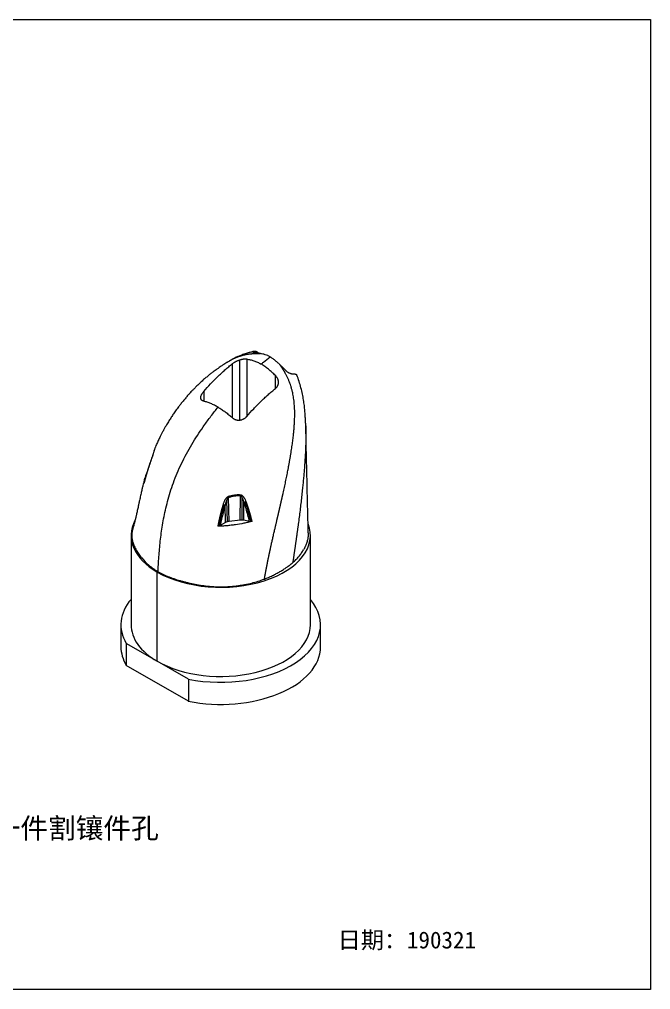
# Model space of a CAD drawing. Header units: millimetres. Extents: x 669 to 1893, y 531 to 818.
# Drawn here: x 1253.3 to 1439.8, y 531.2 to 818.1 of the extents above; entities that cross this region are included whole.
import ezdxf

# ---------------------------------------------------------------- set-up
doc = ezdxf.new("R2010")
doc.units = ezdxf.units.MM
doc.layers.add('core', color=7, linetype='Continuous', lineweight=20)

msp = doc.modelspace()

# ---------------------------------------------------------------- linework, layer by layer
at = {"lineweight": 18}
msp.add_lwpolyline([(1066.734, 818.095), (1439.813, 818.095), (1439.813, 531.247), (1066.734, 531.247)], close=True, dxfattribs=at)
at = {"layer": 'core', "color": 2, "lineweight": 13}
for p, q in [((1318.35, 717.417), (1318.35, 699.62)), ((1320.471, 717.69), (1320.471, 700.735)), ((1316.228, 700.309), (1316.228, 716.313)), ((1328.956, 708.964), (1328.956, 712.791)), ((1307.743, 708.084), (1307.743, 705.208))]:
    msp.add_line(p, q, dxfattribs=at)
at = {"layer": 'core', "lineweight": 13}
for p, q in [((1322.708, 719.951), (1322.723, 719.579)), ((1318.557, 670.038), (1318.596, 677.209)), ((1314.203, 669.339), (1314.109, 674.572)), ((1314.516, 675.952), (1314.631, 669.526)), ((1315.222, 669.652), (1315.095, 676.704)), ((1319.094, 670.058), (1319.13, 676.697)), ((1319.612, 669.997), (1319.641, 675.271)), ((1294.032, 628.32), (1294.032, 654.677))]:
    msp.add_line(p, q, dxfattribs=at)
at = {"layer": 'core', "lineweight": 18}
for p, q in [((1314.203, 669.339), (1312.612, 668.426)), ((1318.557, 670.038), (1315.222, 669.652)), ((1321.267, 669.666), (1319.612, 669.997)), ((1286.27, 665.495), (1286.27, 639.139)), ((1339.27, 639.139), (1339.27, 665.495)), ((1283.27, 639.139), (1283.27, 632.607)), ((1342.27, 632.607), (1342.27, 639.139)), ((1284.867, 633.612), (1284.867, 627.08)), ((1294.032, 628.32), (1284.867, 633.612)), ((1303.197, 623.029), (1294.032, 628.32)), ((1303.197, 616.497), (1284.867, 627.08)), ((1303.197, 623.029), (1303.197, 616.497))]:
    msp.add_line(p, q, dxfattribs=at)
for centre, major_axis, ratio, start_param, end_param in [((1293.781, 689.432), (0.971, -0.26), 0.620721, 2.9921044, 3.1418473), ((1292.885, 686.797), (0.947, -0.336), 0.2997133, 3.1223835, 3.282884), ((1314.894, 677.242), (-0.331, 0.949), 0.01515, 4.1042373, 4.4359053), ((1318.395, 677.747), (0.082, 1.002), 0.2835727, 4.1685666, 4.4556814), ((1313.399, 674.954), (-0.964, 0.286), 0.2630831, 1.7096407, 2.4742669), ((1312.77, 665.495), (-26.5, 0), 0.5773503, 5.9871884, 7.0685835), ((1312.77, 665.495), (-26.5, 0), 0.5773503, 0.7853982, 3.369309), ((1315.625, 668.518), (-2.01, 0.006), 0.5757434, 4.9159784, 5.499723), ((1318.958, 668.903), (-2.01, 0.005), 0.5759075, 4.3827674, 4.9149935), ((1312.77, 639.139), (29.5, 0), 0.5773503, 2.6866532, 3.4720911), ((1312.77, 639.139), (29.5, 0), 0.5773503, 4.3818906, 6.7381202), ((1312.77, 639.139), (-26.5, 0), 0.5773503, 0, 0.7853982), ((1312.77, 639.139), (-26.5, 0), 0.5773503, 0.7853982, 3.1415436), ((1312.77, 632.607), (29.5, 0), 0.5773503, 3.1415439, 3.4720911), ((1312.77, 632.607), (29.5, 0), 0.5773503, 4.3818906, 6.2832296)]:
    msp.add_ellipse(centre, major_axis=major_axis, ratio=ratio, start_param=start_param, end_param=end_param, dxfattribs=at)
for points, knots in [([(1315.446, 717.17), (1315.4, 717.142), (1315.247, 717.05), (1315.02, 716.912), (1314.758, 716.752), (1314.511, 716.599), (1314.141, 716.368), (1313.607, 716.029), (1312.948, 715.595), (1312.282, 715.143), (1311.681, 714.723), (1311.131, 714.325), (1310.535, 713.883), (1309.857, 713.365), (1309.041, 712.714), (1308.163, 711.981), (1307.263, 711.192), (1306.386, 710.384), (1305.568, 709.593), (1304.842, 708.86), (1304.248, 708.237), (1303.709, 707.655), (1303.116, 706.996), (1302.409, 706.181), (1301.662, 705.282), (1300.955, 704.395), (1300.209, 703.42), (1299.446, 702.378), (1298.68, 701.274), (1298.091, 700.382), (1297.639, 699.674), (1297.292, 699.116), (1296.946, 698.546), (1296.575, 697.916), (1296.164, 697.198), (1295.719, 696.39), (1295.286, 695.571), (1294.907, 694.823), (1294.5, 693.995), (1294.032, 692.993), (1293.657, 692.163), (1293.468, 691.704), (1293.455, 691.672)], [0, 0, 0, 0, 0.0046923, 0.0155208, 0.0241349, 0.0322263, 0.0416017, 0.0626135, 0.0877782, 0.1108463, 0.1342119, 0.1547008, 0.1719747, 0.1994459, 0.2298488, 0.2636272, 0.2995184, 0.3343509, 0.3679483, 0.3989912, 0.4246067, 0.4430778, 0.4682786, 0.5019406, 0.5372266, 0.5702081, 0.6008499, 0.6441862, 0.6827202, 0.7178815, 0.7373295, 0.7558822, 0.7750859, 0.7954662, 0.8195107, 0.8471984, 0.8758834, 0.9002186, 0.9203754, 0.9563868, 0.9969541, 1, 1, 1, 1]), ([(1322.544, 719.921), (1322.383, 719.886), (1322.078, 719.816), (1321.62, 719.702), (1321.129, 719.572), (1320.564, 719.409), (1319.931, 719.21), (1319.301, 718.993), (1318.718, 718.774), (1318.225, 718.574), (1317.784, 718.384), (1317.325, 718.175), (1316.757, 717.898), (1316.142, 717.574), (1315.72, 717.331), (1315.53, 717.218)], [0, 0, 0, 0, 0.0654194, 0.1239085, 0.1872811, 0.2662011, 0.3548001, 0.4488884, 0.529084, 0.5993123, 0.6579341, 0.7223451, 0.8063881, 0.9123482, 1, 1, 1, 1]), ([(1322.708, 719.951), (1322.635, 719.94), (1322.57, 719.928), (1322.487, 719.908), (1322.461, 719.901), (1322.425, 719.889), (1322.413, 719.885), (1322.392, 719.877), (1322.381, 719.873), (1322.332, 719.853), (1322.303, 719.836), (1322.272, 719.808), (1322.264, 719.799), (1322.255, 719.785), (1322.253, 719.78), (1322.25, 719.771), (1322.249, 719.766), (1322.246, 719.742), (1322.254, 719.723), (1322.28, 719.696), (1322.291, 719.687), (1322.311, 719.674), (1322.318, 719.669), (1322.334, 719.661), (1322.343, 719.657), (1322.387, 719.637), (1322.432, 719.623), (1322.512, 719.605), (1322.541, 719.6), (1322.603, 719.591), (1322.636, 719.587), (1322.671, 719.584)], [0, 0, 0, 0, 0.125, 0.125, 0.1875, 0.1875, 0.21875, 0.21875, 0.25, 0.25, 0.375, 0.375, 0.4375, 0.4375, 0.46875, 0.46875, 0.5, 0.5, 0.625, 0.625, 0.6875, 0.6875, 0.71875, 0.71875, 0.75, 0.75, 0.875, 0.875, 0.9375, 0.9375, 1, 1, 1, 1]), ([(1324.478, 719.312), (1324.402, 719.327), (1324.326, 719.341), (1324.174, 719.368), (1324.098, 719.382), (1323.87, 719.422), (1323.719, 719.447), (1323.417, 719.495), (1323.267, 719.516), (1322.968, 719.555), (1322.819, 719.571), (1322.671, 719.584)], [0, 0, 0, 0, 0.125, 0.125, 0.25, 0.25, 0.5, 0.5, 0.75, 0.75, 1, 1, 1, 1]), ([(1322.708, 719.951), (1322.772, 719.961), (1322.835, 719.967), (1322.96, 719.973), (1323.022, 719.973), (1323.097, 719.967), (1323.111, 719.966), (1323.141, 719.962), (1323.156, 719.96), (1323.2, 719.953), (1323.228, 719.947), (1323.312, 719.926), (1323.365, 719.906), (1323.44, 719.868), (1323.465, 719.853), (1323.5, 719.829), (1323.511, 719.82), (1323.534, 719.802), (1323.544, 719.792), (1323.597, 719.742), (1323.634, 719.695), (1323.672, 719.627), (1323.68, 719.613), (1323.694, 719.583), (1323.7, 719.568), (1323.718, 719.521), (1323.729, 719.489), (1323.738, 719.451), (1323.739, 719.448), (1323.74, 719.445)], [0, 0, 0, 0, 0.1418943, 0.1418943, 0.2837886, 0.2837886, 0.3192621, 0.3192621, 0.3547357, 0.3547357, 0.4256828, 0.4256828, 0.5675771, 0.5675771, 0.6385243, 0.6385243, 0.6739978, 0.6739978, 0.7094714, 0.7094714, 0.8513657, 0.8513657, 0.8868392, 0.8868392, 0.9223128, 0.9223128, 0.99326, 0.99326, 1, 1, 1, 1]), ([(1327.402, 718.315), (1327.274, 718.389), (1327.148, 718.457), (1326.896, 718.582), (1326.772, 718.64), (1326.4, 718.8), (1326.155, 718.89), (1325.67, 719.043), (1325.43, 719.106), (1324.952, 719.218), (1324.715, 719.267), (1324.478, 719.312)], [0, 0, 0, 0, 0.125, 0.125, 0.25, 0.25, 0.5, 0.5, 0.75, 0.75, 1, 1, 1, 1]), ([(1324.714, 716.18), (1324.957, 716.381), (1325.848, 717.108), (1326.747, 717.814), (1327.402, 718.315)], [0, 0, 0, 0, 0.2737752, 1, 1, 1, 1]), ([(1327.402, 718.315), (1327.53, 718.241), (1327.657, 718.163), (1327.909, 717.997), (1328.034, 717.911), (1328.409, 717.64), (1328.656, 717.446), (1329.146, 717.036), (1329.389, 716.821), (1329.873, 716.378), (1330.114, 716.15), (1330.354, 715.92)], [0, 0, 0, 0, 0.125, 0.125, 0.25, 0.25, 0.5, 0.5, 0.75, 0.75, 1, 1, 1, 1]), ([(1330.354, 715.92), (1330.432, 715.845), (1330.509, 715.771), (1330.664, 715.622), (1330.741, 715.547), (1330.972, 715.322), (1331.126, 715.171), (1331.433, 714.866), (1331.586, 714.713), (1331.891, 714.403), (1332.042, 714.246), (1332.193, 714.086)], [0, 0, 0, 0, 0.125, 0.125, 0.25, 0.25, 0.5, 0.5, 0.75, 0.75, 1, 1, 1, 1]), ([(1334.322, 713.246), (1334.25, 713.234), (1334.173, 713.229), (1334.05, 713.231), (1334.008, 713.234), (1333.943, 713.239), (1333.921, 713.241), (1333.877, 713.247), (1333.854, 713.25), (1333.74, 713.267), (1333.647, 713.286), (1333.504, 713.323), (1333.456, 713.337), (1333.383, 713.36), (1333.358, 713.369), (1333.309, 713.386), (1333.284, 713.394), (1333.162, 713.44), (1333.065, 713.481), (1332.921, 713.552), (1332.873, 713.577), (1332.802, 713.616), (1332.779, 713.63), (1332.732, 713.658), (1332.709, 713.672), (1332.595, 713.744), (1332.508, 713.805), (1332.384, 713.905), (1332.344, 713.94), (1332.266, 714.012), (1332.229, 714.048), (1332.193, 714.086)], [0, 0, 0, 0, 0.125, 0.125, 0.1875, 0.1875, 0.21875, 0.21875, 0.25, 0.25, 0.375, 0.375, 0.4375, 0.4375, 0.46875, 0.46875, 0.5, 0.5, 0.625, 0.625, 0.6875, 0.6875, 0.71875, 0.71875, 0.75, 0.75, 0.875, 0.875, 0.9375, 0.9375, 1, 1, 1, 1]), ([(1334.322, 713.246), (1334.385, 713.256), (1334.447, 713.263), (1334.569, 713.271), (1334.629, 713.271), (1334.702, 713.267), (1334.716, 713.266), (1334.745, 713.263), (1334.759, 713.261), (1334.801, 713.255), (1334.829, 713.249), (1334.91, 713.23), (1334.961, 713.212), (1335.032, 713.175), (1335.055, 713.161), (1335.088, 713.138), (1335.099, 713.13), (1335.12, 713.112), (1335.131, 713.103), (1335.18, 713.055), (1335.214, 713.01), (1335.248, 712.944), (1335.254, 712.93), (1335.262, 712.911), (1335.264, 712.907), (1335.266, 712.903)], [0, 0, 0, 0, 0.1580746, 0.1580746, 0.3161492, 0.3161492, 0.3556679, 0.3556679, 0.3951866, 0.3951866, 0.4742239, 0.4742239, 0.6322985, 0.6322985, 0.7113358, 0.7113358, 0.7508545, 0.7508545, 0.7903731, 0.7903731, 0.9484477, 0.9484477, 0.9879664, 0.9879664, 1, 1, 1, 1]), ([(1337.922, 697.237), (1337.914, 697.658), (1337.887, 698.523), (1337.812, 699.824), (1337.728, 701.099), (1337.633, 702.452), (1337.495, 703.934), (1337.261, 705.607), (1336.93, 707.363), (1336.493, 709.197), (1335.934, 711.047), (1335.527, 712.302), (1335.268, 712.895), (1335.266, 712.901)], [0, 0, 0, 0, 0.0820478, 0.1667488, 0.2455042, 0.3191793, 0.4172028, 0.5217669, 0.632895, 0.7505806, 0.8748368, 0.9986704, 1, 1, 1, 1]), ([(1294.258, 654.807), (1294.279, 655.304), (1294.371, 657.349), (1294.596, 660.909), (1295.083, 665.572), (1295.713, 669.605), (1296.408, 672.977), (1297.043, 675.584), (1297.818, 678.293), (1299.073, 682.024), (1301.083, 686.82), (1303.629, 691.52), (1305.848, 695.085), (1307.655, 697.765), (1309.604, 700.445), (1311.097, 702.349), (1311.899, 703.329), (1311.986, 703.435)], [0, 0, 0, 0, 0.0335719, 0.1386794, 0.2437869, 0.3488944, 0.4014482, 0.4540019, 0.5062719, 0.5585419, 0.6630819, 0.7676218, 0.8198918, 0.8721618, 0.9324202, 0.9926787, 1, 1, 1, 1]), ([(1293.457, 691.681), (1293.455, 691.676), (1293.411, 691.573), (1293.328, 691.361), (1293.214, 691.036), (1293.109, 690.707), (1293.012, 690.383), (1292.923, 690.069), (1292.87, 689.873), (1292.845, 689.778)], [0, 0, 0, 0, 0.008618, 0.1738483, 0.3390786, 0.504309, 0.6695393, 0.8347697, 1, 1, 1, 1]), ([(1292.814, 689.704), (1292.796, 689.638), (1292.754, 689.491), (1292.634, 689.111), (1292.448, 688.568), (1292.198, 687.864), (1292.026, 687.377), (1291.935, 687.123)], [0, 0, 0, 0, 0.0944099, 0.1986428, 0.4327346, 0.7001243, 1, 1, 1, 1]), ([(1293.258, 691.165), (1293.253, 691.149), (1293.17, 690.919), (1293.017, 690.436), (1292.873, 689.929), (1292.806, 689.673)], [0, 0, 0, 0, 0.037094, 0.5405272, 1, 1, 1, 1]), ([(1291.932, 687.117), (1291.69, 686.431), (1291.35, 685.417), (1291.038, 684.406), (1290.939, 684.078)], [0, 0, 0, 0, 0.6748426, 1, 1, 1, 1]), ([(1290.932, 684.082), (1290.894, 684.004), (1290.858, 683.925), (1290.714, 683.603), (1290.616, 683.359), (1290.441, 682.868), (1290.364, 682.621), (1290.234, 682.124), (1290.181, 681.873), (1290.099, 681.369), (1290.07, 681.115), (1290.056, 680.859)], [0, 0, 0, 0, 0.0754385, 0.0754385, 0.3065789, 0.3065789, 0.5377192, 0.5377192, 0.7688596, 0.7688596, 1, 1, 1, 1]), ([(1290.891, 683.918), (1290.797, 683.6), (1290.508, 682.605), (1290.242, 681.616), (1290.072, 680.945)], [0, 0, 0, 0, 0.319642, 1, 1, 1, 1]), ([(1290.316, 682.434), (1290.299, 682.37), (1290.231, 682.12), (1290.106, 681.642), (1289.943, 681.003), (1289.784, 680.364), (1289.65, 679.813), (1289.545, 679.37), (1289.449, 678.96), (1289.344, 678.505), (1289.216, 677.94), (1289.07, 677.282), (1288.919, 676.59), (1288.777, 675.93), (1288.654, 675.355), (1288.551, 674.868), (1288.443, 674.361), (1288.324, 673.8), (1288.188, 673.163), (1288.049, 672.517), (1287.923, 671.947), (1287.809, 671.443), (1287.72, 671.06), (1287.645, 670.744), (1287.58, 670.473), (1287.509, 670.183), (1287.427, 669.858), (1287.348, 669.549), (1287.278, 669.287), (1287.212, 669.041), (1287.134, 668.757), (1287.033, 668.402), (1286.927, 668.041), (1286.851, 667.795), (1286.821, 667.698)], [0, 0, 0, 0, 0.0106589, 0.0417364, 0.0802155, 0.1183769, 0.1496082, 0.1739589, 0.1940398, 0.2212226, 0.2552433, 0.2960541, 0.3413969, 0.3824245, 0.4182603, 0.4489595, 0.4748044, 0.5164252, 0.5619384, 0.6068976, 0.657645, 0.6908437, 0.7215937, 0.7458188, 0.7647491, 0.7881473, 0.8178227, 0.8453227, 0.865441, 0.8850367, 0.9088408, 0.9377788, 0.975524, 1, 1, 1, 1]), ([(1290.071, 680.943), (1290.068, 680.934), (1290.066, 680.925), (1290.062, 680.907), (1290.06, 680.897), (1290.057, 680.878), (1290.056, 680.868), (1290.056, 680.859)], [0, 0, 0, 0, 0.3230111, 0.3230111, 0.6615056, 0.6615056, 1, 1, 1, 1]), ([(1322.035, 669.684), (1321.632, 669.58), (1321.227, 669.48), (1320.413, 669.291), (1320.003, 669.201), (1318.767, 668.949), (1317.935, 668.802), (1316.67, 668.617), (1316.246, 668.562), (1315.392, 668.462), (1314.963, 668.419), (1314.098, 668.346), (1313.663, 668.316), (1312.786, 668.27), (1312.344, 668.255), (1311.899, 668.247)], [0, 0, 0, 0, 0.125, 0.125, 0.25, 0.25, 0.5, 0.5, 0.625, 0.625, 0.75, 0.75, 0.875, 0.875, 1, 1, 1, 1]), ([(1312.612, 668.426), (1312.564, 668.399), (1312.514, 668.375), (1312.432, 668.342), (1312.404, 668.332), (1312.36, 668.318), (1312.346, 668.314), (1312.316, 668.305), (1312.301, 668.301), (1312.224, 668.282), (1312.162, 668.27), (1312.065, 668.257), (1312.033, 668.254), (1311.983, 668.25), (1311.966, 668.249), (1311.933, 668.248), (1311.916, 668.247), (1311.899, 668.247)], [0, 0, 0, 0, 0.25, 0.25, 0.375, 0.375, 0.4375, 0.4375, 0.5, 0.5, 0.75, 0.75, 0.875, 0.875, 0.9375, 0.9375, 1, 1, 1, 1]), ([(1322.035, 669.684), (1321.975, 669.669), (1321.913, 669.657), (1321.818, 669.644), (1321.786, 669.64), (1321.721, 669.635), (1321.687, 669.634), (1321.589, 669.631), (1321.524, 669.633), (1321.427, 669.642), (1321.394, 669.645), (1321.33, 669.654), (1321.298, 669.66), (1321.267, 669.666)], [0, 0, 0, 0, 0.25, 0.25, 0.375, 0.375, 0.5, 0.5, 0.75, 0.75, 0.875, 0.875, 1, 1, 1, 1]), ([(1286.821, 667.695), (1286.772, 667.538), (1286.729, 667.38), (1286.593, 666.817), (1286.53, 666.41), (1286.49, 665.797), (1286.486, 665.592), (1286.497, 665.182), (1286.512, 664.977), (1286.56, 664.565), (1286.593, 664.359), (1286.646, 664.101), (1286.657, 664.049), (1286.68, 663.946), (1286.717, 663.792), (1286.758, 663.638), (1286.845, 663.332), (1286.911, 663.129), (1287.058, 662.726), (1287.138, 662.526), (1287.399, 661.928), (1287.599, 661.535), (1288.046, 660.756), (1288.293, 660.37), (1288.695, 659.798), (1288.834, 659.608), (1289.123, 659.23), (1289.272, 659.042), (1290.049, 658.108), (1290.749, 657.391), (1291.946, 656.375), (1292.369, 656.046), (1293.045, 655.568), (1293.277, 655.412), (1293.756, 655.105), (1294.003, 654.954), (1294.258, 654.807)], [0, 0, 0, 0, 0.0341557, 0.0341557, 0.1219598, 0.1219598, 0.1658618, 0.1658618, 0.2097638, 0.2097638, 0.2536658, 0.2536658, 0.2646413, 0.2646413, 0.2756168, 0.2975678, 0.2975678, 0.3414698, 0.3414698, 0.3853718, 0.3853718, 0.4731759, 0.4731759, 0.5609799, 0.5609799, 0.6048819, 0.6048819, 0.6487839, 0.6487839, 0.824392, 0.824392, 0.912196, 0.912196, 0.956098, 0.956098, 1, 1, 1, 1]), ([(1338.636, 666.266), (1338.637, 666.245), (1338.637, 666.224), (1338.64, 666.033), (1338.637, 665.864), (1338.62, 665.526), (1338.607, 665.358), (1338.551, 664.853), (1338.494, 664.518), (1338.341, 663.851), (1338.15, 663.187), (1337.884, 662.528), (1337.693, 662.118), (1337.654, 662.036), (1337.573, 661.872), (1337.531, 661.791), (1337.403, 661.546), (1337.313, 661.384), (1337.219, 661.223)], [0, 0, 0, 0, 0.0121505, 0.0121505, 0.1109355, 0.1109355, 0.2097204, 0.2097204, 0.4072903, 0.4072903, 0.6048602, 0.8024301, 0.8024301, 0.8518226, 0.8518226, 0.9012151, 0.9012151, 1, 1, 1, 1]), ([(1334.048, 657.476), (1334.382, 657.768), (1334.698, 658.066), (1335.296, 658.671), (1335.577, 658.978), (1336.106, 659.603), (1336.353, 659.92), (1336.812, 660.564), (1337.025, 660.891), (1337.219, 661.223)], [0, 0, 0, 0, 0.25, 0.25, 0.5, 0.5, 0.75, 0.75, 1, 1, 1, 1]), ([(1325.682, 652.633), (1326.097, 652.791), (1326.503, 652.956), (1327.298, 653.299), (1327.686, 653.477), (1328.449, 653.843), (1328.822, 654.032), (1329.371, 654.323), (1329.552, 654.421), (1329.911, 654.62), (1330.088, 654.721), (1330.614, 655.026), (1330.956, 655.233), (1331.458, 655.552), (1331.623, 655.659), (1331.868, 655.821), (1331.949, 655.876), (1332.11, 655.985), (1332.19, 656.04), (1332.586, 656.317), (1332.894, 656.542), (1333.488, 657.001), (1333.774, 657.236), (1334.048, 657.476)], [0, 0, 0, 0, 0.125, 0.125, 0.25, 0.25, 0.375, 0.375, 0.4375, 0.4375, 0.5, 0.5, 0.625, 0.625, 0.6875, 0.6875, 0.71875, 0.71875, 0.75, 0.75, 0.875, 0.875, 1, 1, 1, 1]), ([(1294.258, 654.807), (1294.514, 654.66), (1294.775, 654.517), (1295.307, 654.24), (1295.578, 654.106), (1296.129, 653.846), (1296.409, 653.72), (1296.978, 653.476), (1297.266, 653.357), (1298.728, 652.783), (1299.961, 652.381), (1301.566, 651.936), (1301.89, 651.85), (1302.381, 651.725), (1302.545, 651.684), (1302.875, 651.603), (1303.041, 651.563), (1303.872, 651.368), (1304.542, 651.225), (1305.894, 650.965), (1306.576, 650.85), (1307.953, 650.649), (1308.648, 650.564), (1309.702, 650.462), (1310.055, 650.433), (1310.766, 650.384), (1311.123, 650.364), (1311.573, 650.346), (1311.663, 650.343), (1311.843, 650.337), (1312.112, 650.33), (1312.381, 650.325), (1312.918, 650.32), (1313.275, 650.322), (1313.987, 650.337), (1314.696, 650.363), (1315.402, 650.41), (1316.458, 650.494), (1317.157, 650.57), (1318.201, 650.714), (1318.548, 650.766), (1319.068, 650.852), (1319.24, 650.882), (1319.583, 650.944), (1319.753, 650.976), (1320.602, 651.141), (1321.267, 651.289), (1322.572, 651.618), (1323.212, 651.799), (1324.466, 652.192), (1325.08, 652.404), (1325.681, 652.633)], [0, 0, 0, 0, 0.03125, 0.03125, 0.0625, 0.0625, 0.09375, 0.09375, 0.125, 0.125, 0.25, 0.25, 0.28125, 0.28125, 0.296875, 0.296875, 0.3125, 0.3125, 0.375, 0.375, 0.4375, 0.4375, 0.5, 0.5, 0.53125, 0.53125, 0.5625, 0.5625, 0.5703125, 0.5703125, 0.578125, 0.59375, 0.59375, 0.625, 0.625, 0.65625, 0.6875, 0.6875, 0.75, 0.75, 0.78125, 0.78125, 0.796875, 0.796875, 0.8125, 0.8125, 0.875, 0.875, 0.9375, 0.9375, 1, 1, 1, 1])]:
    msp.add_open_spline(points, degree=3, knots=knots, dxfattribs=at)
for points, degree in [([(1315.364, 717.12), (1315.391, 717.136), (1315.418, 717.153), (1315.446, 717.169)], 3), ([(1338.636, 666.265), (1337.912, 697.895)], 1), ([(1337.912, 697.895), (1337.917, 697.675), (1337.921, 697.456), (1337.924, 697.236)], 3), ([(1292.845, 689.778), (1292.834, 689.735), (1292.807, 689.638), (1292.754, 689.46), (1292.689, 689.253), (1292.613, 689.023), (1292.526, 688.768), (1292.429, 688.487), (1292.319, 688.174), (1292.194, 687.823), (1292.062, 687.453), (1291.976, 687.211), (1291.933, 687.09)], 3), ([(1314.998, 676.988), (1314.943, 676.97), (1314.831, 676.922), (1314.658, 676.813), (1314.487, 676.668), (1314.322, 676.489), (1314.162, 676.276), (1314.008, 676.028), (1313.857, 675.739), (1313.709, 675.401), (1313.572, 675.034), (1313.494, 674.788), (1313.458, 674.663)], 3), ([(1318.649, 677.47), (1318.421, 677.49), (1317.98, 677.508), (1317.365, 677.483), (1316.797, 677.421), (1316.276, 677.332), (1315.801, 677.225), (1315.373, 677.108), (1315.118, 677.028), (1314.998, 676.988)], 3), ([(1319.641, 675.271), (1319.615, 675.375), (1319.562, 675.573), (1319.481, 675.843), (1319.399, 676.089), (1319.315, 676.31), (1319.23, 676.505), (1319.143, 676.677), (1319.054, 676.827), (1318.964, 676.953), (1318.871, 677.056), (1318.777, 677.135), (1318.684, 677.186), (1318.625, 677.204), (1318.596, 677.209)], 3), ([(1320.302, 675.47), (1320.26, 675.577), (1320.176, 675.784), (1320.047, 676.065), (1319.916, 676.321), (1319.783, 676.55), (1319.648, 676.753), (1319.511, 676.931), (1319.37, 677.086), (1319.227, 677.216), (1319.081, 677.321), (1318.933, 677.4), (1318.787, 677.451), (1318.694, 677.466), (1318.649, 677.47)], 3)]:
    msp.add_open_spline(points, degree=degree, dxfattribs=at)
at = {"layer": 'core', "lineweight": 13}
for points, knots in [([(1315.446, 717.169), (1315.479, 717.189), (1315.632, 717.28), (1315.902, 717.435), (1316.258, 717.626), (1316.61, 717.805), (1316.958, 717.971), (1317.303, 718.124), (1317.642, 718.266), (1317.977, 718.396), (1318.308, 718.515), (1318.632, 718.623), (1318.952, 718.721), (1319.265, 718.81), (1319.573, 718.889), (1319.874, 718.96), (1320.17, 719.022), (1320.459, 719.076), (1320.741, 719.123), (1321.016, 719.164), (1321.285, 719.198), (1321.547, 719.227), (1321.802, 719.251), (1322.05, 719.271), (1322.291, 719.286), (1322.525, 719.298), (1322.752, 719.307), (1322.972, 719.314), (1323.184, 719.318), (1323.39, 719.321), (1323.589, 719.321), (1323.78, 719.321), (1323.965, 719.32), (1324.142, 719.318), (1324.313, 719.315), (1324.424, 719.313), (1324.478, 719.312)], [0, 0, 0, 0, 0.0118793, 0.0539782, 0.0953184, 0.1358999, 0.1757231, 0.2147878, 0.2530936, 0.2906405, 0.3274287, 0.3634584, 0.3987296, 0.4332414, 0.4669931, 0.4999841, 0.5322138, 0.5636815, 0.594388, 0.6243346, 0.6535217, 0.681949, 0.7096155, 0.7365197, 0.7626599, 0.7880355, 0.8126485, 0.8365007, 0.8595934, 0.8819272, 0.9035024, 0.924319, 0.9443771, 0.9636764, 0.982217, 1, 1, 1, 1]), ([(1325.681, 652.633), (1325.693, 652.7), (1325.716, 652.834), (1325.752, 653.036), (1325.788, 653.24), (1325.825, 653.446), (1325.863, 653.653), (1325.901, 653.862), (1325.94, 654.074), (1325.979, 654.287), (1326.019, 654.501), (1326.06, 654.718), (1326.101, 654.936), (1326.143, 655.157), (1326.185, 655.379), (1326.228, 655.602), (1326.271, 655.828), (1326.315, 656.055), (1326.36, 656.285), (1326.405, 656.516), (1326.451, 656.748), (1326.498, 656.983), (1326.545, 657.219), (1326.593, 657.457), (1326.641, 657.697), (1326.69, 657.939), (1326.739, 658.182), (1326.789, 658.427), (1326.84, 658.674), (1326.892, 658.922), (1326.943, 659.173), (1326.996, 659.425), (1327.049, 659.679), (1327.103, 659.934), (1327.158, 660.191), (1327.213, 660.45), (1327.268, 660.71), (1327.325, 660.973), (1327.382, 661.237), (1327.439, 661.502), (1327.498, 661.769), (1327.604, 662.256), (1327.77, 663.006), (1328.006, 664.059), (1328.273, 665.238), (1328.506, 666.257), (1328.69, 667.059), (1328.812, 667.587), (1328.924, 668.072), (1329.027, 668.513), (1329.119, 668.911), (1329.202, 669.266), (1329.275, 669.578), (1329.338, 669.848), (1329.392, 670.075), (1329.435, 670.26), (1329.468, 670.402), (1329.492, 670.503), (1329.516, 670.606), (1329.544, 670.725), (1329.579, 670.874), (1329.613, 671.022), (1329.648, 671.169), (1329.682, 671.315), (1329.716, 671.46), (1329.75, 671.605), (1329.783, 671.749), (1329.817, 671.892), (1329.85, 672.034), (1329.883, 672.175), (1329.916, 672.316), (1329.948, 672.456), (1329.98, 672.594), (1330.013, 672.733), (1330.044, 672.87), (1330.076, 673.006), (1330.108, 673.142), (1330.139, 673.276), (1330.17, 673.41), (1330.201, 673.543), (1330.232, 673.675), (1330.262, 673.807), (1330.292, 673.938), (1330.322, 674.067), (1330.352, 674.196), (1330.382, 674.324), (1330.411, 674.452), (1330.44, 674.578), (1330.469, 674.704), (1330.498, 674.829), (1330.527, 674.954), (1330.555, 675.077), (1330.583, 675.2), (1330.611, 675.322), (1330.639, 675.443), (1330.667, 675.563), (1330.694, 675.683), (1330.721, 675.802), (1330.748, 675.92), (1330.775, 676.037), (1330.802, 676.154), (1330.828, 676.27), (1330.854, 676.385), (1330.88, 676.499), (1330.906, 676.613), (1330.931, 676.726), (1330.957, 676.838), (1330.982, 676.949), (1331.007, 677.06), (1331.032, 677.17), (1331.056, 677.279), (1331.081, 677.388), (1331.105, 677.496), (1331.129, 677.603), (1331.153, 677.709), (1331.176, 677.815), (1331.2, 677.92), (1331.278, 678.275), (1331.411, 678.877), (1331.596, 679.727), (1331.777, 680.572), (1331.954, 681.412), (1332.127, 682.248), (1332.296, 683.081), (1332.461, 683.91), (1332.629, 684.777), (1332.8, 685.682), (1332.974, 686.629), (1333.144, 687.58), (1333.308, 688.537), (1333.468, 689.502), (1333.616, 690.437), (1333.753, 691.333), (1333.876, 692.18), (1333.99, 693.005), (1334.095, 693.807), (1334.19, 694.587), (1334.295, 695.519), (1334.402, 696.594), (1334.5, 697.797), (1334.572, 698.94), (1334.618, 700.021), (1334.639, 701.04), (1334.638, 701.997), (1334.614, 702.945), (1334.564, 703.885), (1334.485, 704.818), (1334.382, 705.694), (1334.26, 706.513), (1334.121, 707.273), (1333.951, 708.066), (1333.742, 708.887), (1333.49, 709.731), (1333.223, 710.512), (1332.982, 711.143), (1332.772, 711.643), (1332.598, 712.033), (1332.419, 712.413), (1332.236, 712.782), (1332.051, 713.14), (1331.896, 713.427), (1331.772, 713.647), (1331.681, 713.806), (1331.587, 713.967), (1331.492, 714.128), (1331.394, 714.29), (1331.295, 714.453), (1331.194, 714.616), (1331.092, 714.78), (1330.989, 714.944), (1330.884, 715.108), (1330.78, 715.271), (1330.674, 715.435), (1330.568, 715.597), (1330.461, 715.759), (1330.39, 715.866), (1330.354, 715.92)], [0, 0, 0, 0, 0.0031695, 0.0063684, 0.0095966, 0.0128542, 0.0161411, 0.0194572, 0.0228026, 0.0261771, 0.0295808, 0.0330137, 0.0364756, 0.0399665, 0.0434863, 0.0470351, 0.0506127, 0.0542191, 0.0578542, 0.0615179, 0.0652102, 0.0689309, 0.07268, 0.0764575, 0.0802631, 0.0840968, 0.0879585, 0.0918481, 0.0957654, 0.0997104, 0.1036829, 0.1076828, 0.1117099, 0.1157641, 0.1198453, 0.1239533, 0.128088, 0.1322491, 0.1364365, 0.14065, 0.1448895, 0.1491547, 0.1638404, 0.1805461, 0.199248, 0.2199095, 0.2289539, 0.237303, 0.2449602, 0.2519288, 0.2582126, 0.2638153, 0.2687406, 0.272992, 0.2765728, 0.2794858, 0.2817335, 0.2833178, 0.2842402, 0.2865978, 0.2889419, 0.2912724, 0.2935894, 0.2958929, 0.2981828, 0.3004591, 0.3027219, 0.3049712, 0.3072069, 0.3094291, 0.3116378, 0.3138329, 0.3160146, 0.3181828, 0.3203375, 0.3224788, 0.3246066, 0.3267209, 0.3288218, 0.3309094, 0.3329835, 0.3350444, 0.3370921, 0.3391266, 0.3411481, 0.3431565, 0.345152, 0.3471346, 0.3491045, 0.3510615, 0.3530059, 0.3549377, 0.3568569, 0.3587636, 0.3606579, 0.3625398, 0.3644094, 0.3662668, 0.3681119, 0.3699448, 0.3717657, 0.3735744, 0.3753711, 0.3771559, 0.3789287, 0.3806896, 0.3824386, 0.3841758, 0.3859013, 0.387615, 0.3893171, 0.3910075, 0.3926862, 0.3943535, 0.3960092, 0.3976534, 0.3992861, 0.4009075, 0.4141999, 0.4273778, 0.4404495, 0.4534237, 0.4663093, 0.4791159, 0.4918536, 0.5045328, 0.5189591, 0.5334091, 0.5478991, 0.5624515, 0.5770888, 0.5918194, 0.6049587, 0.6177588, 0.6302083, 0.6422976, 0.6540222, 0.6653835, 0.6843384, 0.7023677, 0.7194736, 0.7356603, 0.7509337, 0.7652996, 0.7787606, 0.7937326, 0.8079329, 0.8213701, 0.8340486, 0.8459691, 0.8571276, 0.871765, 0.8856586, 0.8987984, 0.9111567, 0.9181714, 0.9251122, 0.9319716, 0.9387388, 0.9454002, 0.9519397, 0.9549457, 0.9579968, 0.96109, 0.9642219, 0.9673887, 0.9705866, 0.973811, 0.9770575, 0.9803213, 0.9835975, 0.986881, 0.9901669, 0.9934508, 0.9967294, 1, 1, 1, 1]), ([(1337.924, 697.236), (1337.924, 697.218), (1337.929, 696.921), (1337.934, 696.34), (1337.935, 695.486), (1337.926, 694.443), (1337.903, 693.21), (1337.859, 691.783), (1337.798, 690.327), (1337.721, 688.842), (1337.628, 687.329), (1337.519, 685.787), (1337.396, 684.217), (1337.257, 682.62), (1337.104, 680.994), (1336.929, 679.256), (1336.73, 677.404), (1336.505, 675.439), (1336.266, 673.448), (1336.012, 671.429), (1335.818, 669.943), (1335.692, 668.995), (1335.638, 668.593), (1335.584, 668.19), (1335.529, 667.787), (1335.474, 667.383), (1335.418, 666.979), (1335.363, 666.573), (1335.306, 666.167), (1335.25, 665.76), (1335.193, 665.353), (1335.135, 664.944), (1335.078, 664.536), (1335.019, 664.126), (1334.961, 663.716), (1334.902, 663.304), (1334.843, 662.893), (1334.784, 662.48), (1334.724, 662.067), (1334.664, 661.653), (1334.604, 661.239), (1334.543, 660.823), (1334.482, 660.407), (1334.421, 659.99), (1334.359, 659.573), (1334.298, 659.155), (1334.235, 658.736), (1334.173, 658.316), (1334.111, 657.896), (1334.069, 657.616), (1334.048, 657.476)], [0, 0, 0, 0, 0.0013483, 0.0215856, 0.0423306, 0.063585, 0.0976243, 0.132446, 0.1680555, 0.2044599, 0.2416656, 0.2796789, 0.3185053, 0.35815, 0.3986179, 0.4399133, 0.4884814, 0.5379396, 0.5882935, 0.6395481, 0.6917087, 0.7019622, 0.7122423, 0.7225491, 0.7328826, 0.7432428, 0.7536299, 0.7640437, 0.7744844, 0.784952, 0.7954465, 0.805968, 0.8165164, 0.8270919, 0.8376944, 0.848324, 0.8589807, 0.8696646, 0.8803756, 0.8911139, 0.9018794, 0.9126721, 0.9234922, 0.9343396, 0.9452144, 0.9561166, 0.9670462, 0.9780033, 0.9889879, 1, 1, 1, 1]), ([(1291.933, 687.09), (1291.922, 687.06), (1291.901, 686.998), (1291.868, 686.906), (1291.836, 686.814), (1291.804, 686.722), (1291.772, 686.63), (1291.74, 686.537), (1291.708, 686.445), (1291.676, 686.353), (1291.645, 686.26), (1291.614, 686.167), (1291.582, 686.074), (1291.551, 685.982), (1291.52, 685.889), (1291.489, 685.796), (1291.459, 685.703), (1291.428, 685.609), (1291.398, 685.516), (1291.367, 685.423), (1291.337, 685.329), (1291.307, 685.236), (1291.277, 685.142), (1291.247, 685.049), (1291.218, 684.955), (1291.188, 684.861), (1291.159, 684.767), (1291.129, 684.673), (1291.1, 684.579), (1291.071, 684.485), (1291.042, 684.391), (1291.013, 684.297), (1290.985, 684.202), (1290.956, 684.108), (1290.928, 684.014), (1290.899, 683.919), (1290.871, 683.825), (1290.843, 683.73), (1290.815, 683.635), (1290.787, 683.54), (1290.76, 683.446), (1290.732, 683.351), (1290.705, 683.256), (1290.677, 683.161), (1290.65, 683.065), (1290.623, 682.97), (1290.596, 682.875), (1290.569, 682.78), (1290.542, 682.684), (1290.516, 682.589), (1290.489, 682.493), (1290.463, 682.398), (1290.437, 682.302), (1290.41, 682.206), (1290.384, 682.11), (1290.358, 682.015), (1290.333, 681.919), (1290.307, 681.823), (1290.281, 681.726), (1290.256, 681.63), (1290.23, 681.534), (1290.205, 681.438), (1290.18, 681.341), (1290.155, 681.245), (1290.13, 681.149), (1290.105, 681.052), (1290.08, 680.955), (1290.064, 680.891), (1290.056, 680.859)], [0, 0, 0, 0, 0.0146544, 0.0293252, 0.0440124, 0.0587159, 0.0734354, 0.0881709, 0.1029221, 0.117689, 0.1324714, 0.1472692, 0.1620825, 0.1769113, 0.1917555, 0.206615, 0.22149, 0.2363802, 0.2512858, 0.2662066, 0.2811427, 0.2960941, 0.3110606, 0.3260422, 0.3410389, 0.3560507, 0.3710775, 0.3861193, 0.4011761, 0.4162477, 0.4313341, 0.4464354, 0.4615514, 0.476682, 0.4918273, 0.5069871, 0.5221614, 0.5373503, 0.5525536, 0.5677715, 0.583004, 0.5982512, 0.6135131, 0.6287898, 0.6440813, 0.6593878, 0.6747092, 0.6900455, 0.705397, 0.7207635, 0.7361452, 0.7515421, 0.7669542, 0.7823817, 0.7978245, 0.8132827, 0.8287564, 0.8442456, 0.8597504, 0.8752707, 0.8908068, 0.9063585, 0.921926, 0.9375093, 0.9531083, 0.9687232, 0.9843537, 1, 1, 1, 1]), ([(1313.458, 674.663), (1313.449, 674.634), (1313.432, 674.577), (1313.407, 674.491), (1313.382, 674.405), (1313.357, 674.319), (1313.332, 674.233), (1313.308, 674.147), (1313.283, 674.061), (1313.259, 673.975), (1313.235, 673.889), (1313.211, 673.803), (1313.187, 673.717), (1313.163, 673.631), (1313.139, 673.545), (1313.115, 673.459), (1313.092, 673.374), (1313.069, 673.288), (1313.046, 673.202), (1313.022, 673.116), (1313, 673.03), (1312.977, 672.944), (1312.954, 672.858), (1312.932, 672.772), (1312.909, 672.687), (1312.887, 672.601), (1312.865, 672.515), (1312.843, 672.429), (1312.821, 672.344), (1312.799, 672.258), (1312.777, 672.172), (1312.756, 672.086), (1312.734, 672.001), (1312.713, 671.915), (1312.692, 671.829), (1312.671, 671.744), (1312.65, 671.658), (1312.629, 671.572), (1312.608, 671.487), (1312.587, 671.401), (1312.567, 671.316), (1312.546, 671.23), (1312.526, 671.145), (1312.506, 671.059), (1312.486, 670.974), (1312.466, 670.888), (1312.446, 670.803), (1312.427, 670.717), (1312.407, 670.632), (1312.387, 670.546), (1312.368, 670.461), (1312.349, 670.376), (1312.33, 670.29), (1312.31, 670.205), (1312.291, 670.12), (1312.273, 670.034), (1312.254, 669.949), (1312.235, 669.864), (1312.217, 669.778), (1312.198, 669.693), (1312.18, 669.608), (1312.162, 669.523), (1312.143, 669.438), (1312.125, 669.352), (1312.107, 669.267), (1312.09, 669.182), (1312.072, 669.097), (1312.054, 669.012), (1312.037, 668.927), (1312.019, 668.842), (1312.002, 668.757), (1311.984, 668.672), (1311.967, 668.587), (1311.95, 668.502), (1311.933, 668.417), (1311.916, 668.332), (1311.905, 668.275), (1311.899, 668.247)], [0, 0, 0, 0, 0.0133232, 0.0266469, 0.0399712, 0.053296, 0.0666213, 0.0799471, 0.0932734, 0.1066002, 0.1199273, 0.133255, 0.1465829, 0.1599113, 0.17324, 0.186569, 0.1998983, 0.2132278, 0.2265576, 0.2398875, 0.2532176, 0.2665478, 0.2798782, 0.2932085, 0.3065389, 0.3198692, 0.3331995, 0.3465298, 0.3598601, 0.3731903, 0.3865207, 0.399851, 0.4131815, 0.4265121, 0.4398428, 0.4531737, 0.4665048, 0.479836, 0.4931674, 0.5064991, 0.519831, 0.5331632, 0.5464956, 0.5598283, 0.5731613, 0.5864946, 0.5998282, 0.6131622, 0.6264964, 0.639831, 0.6531659, 0.6665012, 0.6798368, 0.6931728, 0.7065091, 0.7198458, 0.7331829, 0.7465203, 0.7598581, 0.7731963, 0.7865349, 0.7998738, 0.8132131, 0.8265527, 0.8398928, 0.8532332, 0.8665739, 0.879915, 0.8932565, 0.9065983, 0.9199404, 0.9332829, 0.9466257, 0.9599688, 0.9733122, 0.9866559, 1, 1, 1, 1]), ([(1312.327, 668.309), (1312.347, 668.412), (1312.368, 668.515), (1312.647, 669.899), (1312.937, 671.184), (1313.451, 673.173), (1313.647, 673.88), (1313.856, 674.586)], [0, 0, 0, 0, 0.0493853, 0.0493853, 0.6621854, 0.6621854, 1, 1, 1, 1]), ([(1315.095, 676.704), (1315.092, 676.703), (1315.085, 676.7), (1315.076, 676.695), (1315.066, 676.69), (1315.056, 676.684), (1315.047, 676.679), (1315.037, 676.673), (1315.027, 676.667), (1315.018, 676.661), (1315.008, 676.654), (1314.999, 676.648), (1314.989, 676.641), (1314.98, 676.634), (1314.97, 676.626), (1314.961, 676.619), (1314.951, 676.611), (1314.942, 676.603), (1314.932, 676.594), (1314.923, 676.586), (1314.913, 676.577), (1314.904, 676.568), (1314.894, 676.559), (1314.885, 676.549), (1314.876, 676.539), (1314.866, 676.529), (1314.857, 676.519), (1314.848, 676.509), (1314.838, 676.498), (1314.829, 676.487), (1314.82, 676.476), (1314.811, 676.465), (1314.802, 676.453), (1314.792, 676.441), (1314.783, 676.429), (1314.774, 676.417), (1314.765, 676.404), (1314.756, 676.392), (1314.747, 676.379), (1314.738, 676.365), (1314.729, 676.352), (1314.72, 676.338), (1314.711, 676.324), (1314.702, 676.31), (1314.693, 676.296), (1314.684, 676.281), (1314.675, 676.266), (1314.666, 676.251), (1314.657, 676.236), (1314.648, 676.22), (1314.639, 676.204), (1314.631, 676.188), (1314.622, 676.172), (1314.613, 676.156), (1314.604, 676.139), (1314.596, 676.122), (1314.587, 676.105), (1314.578, 676.087), (1314.57, 676.07), (1314.554, 676.036), (1314.531, 675.986), (1314.501, 675.918), (1314.471, 675.847), (1314.443, 675.774), (1314.414, 675.698), (1314.386, 675.619), (1314.358, 675.537), (1314.331, 675.453), (1314.305, 675.365), (1314.278, 675.276), (1314.253, 675.183), (1314.227, 675.088), (1314.203, 674.99), (1314.178, 674.889), (1314.155, 674.786), (1314.131, 674.68), (1314.117, 674.609), (1314.109, 674.572)], [0, 0, 0, 0, 0.0042525, 0.0085432, 0.0128739, 0.0172464, 0.0216626, 0.0261241, 0.0306327, 0.03519, 0.0397975, 0.0444569, 0.0491695, 0.0539367, 0.0587601, 0.0636408, 0.0685802, 0.0735795, 0.0786399, 0.0837626, 0.0889487, 0.0941992, 0.0995151, 0.1048976, 0.1103474, 0.1158656, 0.1214531, 0.1271106, 0.132839, 0.1386391, 0.1445117, 0.1504576, 0.1564773, 0.1625716, 0.1687412, 0.1749867, 0.1813087, 0.1877078, 0.1941845, 0.2007395, 0.2073733, 0.2140863, 0.220879, 0.227752, 0.2347056, 0.2417404, 0.2488568, 0.2560551, 0.2633358, 0.2706993, 0.2781459, 0.285676, 0.2932899, 0.300988, 0.3087707, 0.3166382, 0.3245908, 0.3326288, 0.3407526, 0.3489623, 0.3787573, 0.409577, 0.4414314, 0.4743298, 0.5082806, 0.5432915, 0.5793692, 0.6165203, 0.6547505, 0.6940651, 0.7344691, 0.775967, 0.8185629, 0.8622607, 0.907064, 0.9529761, 1, 1, 1, 1]), ([(1319.959, 675.339), (1319.963, 675.327), (1319.968, 675.316), (1320.335, 674.347), (1320.643, 673.378), (1321.186, 671.483), (1321.424, 670.558), (1321.647, 669.633)], [0, 0, 0, 0, 0.0061635, 0.0061635, 0.5148651, 0.5148651, 1, 1, 1, 1]), ([(1322.035, 669.684), (1322.024, 669.73), (1322.001, 669.822), (1321.967, 669.96), (1321.933, 670.097), (1321.899, 670.234), (1321.865, 670.37), (1321.831, 670.506), (1321.796, 670.641), (1321.762, 670.775), (1321.727, 670.909), (1321.692, 671.042), (1321.657, 671.175), (1321.622, 671.307), (1321.587, 671.439), (1321.551, 671.57), (1321.516, 671.7), (1321.48, 671.831), (1321.444, 671.96), (1321.408, 672.089), (1321.372, 672.217), (1321.335, 672.345), (1321.299, 672.472), (1321.262, 672.599), (1321.225, 672.725), (1321.187, 672.851), (1321.15, 672.976), (1321.112, 673.1), (1321.074, 673.224), (1321.036, 673.347), (1320.998, 673.47), (1320.959, 673.592), (1320.92, 673.714), (1320.881, 673.835), (1320.841, 673.956), (1320.801, 674.076), (1320.761, 674.195), (1320.721, 674.314), (1320.681, 674.432), (1320.64, 674.55), (1320.598, 674.667), (1320.557, 674.783), (1320.515, 674.899), (1320.473, 675.014), (1320.431, 675.129), (1320.388, 675.243), (1320.345, 675.356), (1320.316, 675.432), (1320.302, 675.47)], [0, 0, 0, 0, 0.0238144, 0.0475359, 0.0711644, 0.0947001, 0.1181429, 0.1414929, 0.1647502, 0.1879149, 0.2109869, 0.2339664, 0.2568533, 0.2796478, 0.30235, 0.3249599, 0.3474776, 0.3699031, 0.3922366, 0.4144779, 0.4366272, 0.4586844, 0.4806495, 0.5025227, 0.524304, 0.5459935, 0.5675911, 0.5890971, 0.6105114, 0.6318343, 0.6530657, 0.6742059, 0.695255, 0.716213, 0.73708, 0.7578559, 0.7785405, 0.7991334, 0.8196346, 0.840044, 0.8603613, 0.8805865, 0.9007195, 0.9207603, 0.9407087, 0.9605648, 0.9803286, 1, 1, 1, 1])]:
    msp.add_open_spline(points, degree=3, knots=knots, dxfattribs=at)
at = {"layer": 'core', "color": 2, "lineweight": 18}
for points, knots in [([(1316.228, 716.313), (1316.302, 716.371), (1316.378, 716.427), (1316.536, 716.537), (1316.699, 716.645), (1316.873, 716.749), (1317.007, 716.825), (1317.052, 716.85), (1317.143, 716.899), (1317.189, 716.923), (1317.328, 716.995), (1317.514, 717.086), (1317.705, 717.17), (1317.849, 717.231), (1317.898, 717.25), (1317.971, 717.279), (1317.995, 717.289), (1318.044, 717.307), (1318.165, 717.353), (1318.383, 717.43), (1318.67, 717.518), (1318.861, 717.567), (1318.979, 717.595), (1319.003, 717.6), (1319.05, 717.611), (1319.12, 717.626), (1319.189, 717.64), (1319.327, 717.665), (1319.507, 717.693), (1319.68, 717.711), (1319.808, 717.72), (1319.871, 717.723), (1319.933, 717.725), (1319.975, 717.726), (1319.995, 717.726), (1320.097, 717.726), (1320.176, 717.723), (1320.327, 717.711), (1320.401, 717.702), (1320.471, 717.69)], [0, 0, 0, 0, 0.0625, 0.0625, 0.125, 0.1875, 0.1875, 0.21875, 0.21875, 0.25, 0.25, 0.3125, 0.375, 0.375, 0.40625, 0.40625, 0.421875, 0.421875, 0.4375, 0.5, 0.5625, 0.625, 0.625, 0.640625, 0.640625, 0.65625, 0.6875, 0.6875, 0.75, 0.8125, 0.8125, 0.84375, 0.859375, 0.859375, 0.875, 0.875, 0.9375, 0.9375, 1, 1, 1, 1]), ([(1320.471, 717.69), (1320.642, 717.66), (1320.814, 717.627), (1321.159, 717.554), (1321.332, 717.513), (1321.68, 717.426), (1321.855, 717.378), (1322.206, 717.275), (1322.383, 717.219), (1322.916, 717.037), (1323.273, 716.898), (1323.99, 716.574), (1324.351, 716.39), (1324.714, 716.18)], [0, 0, 0, 0, 0.125, 0.125, 0.25, 0.25, 0.375, 0.375, 0.5, 0.5, 0.75, 0.75, 1, 1, 1, 1]), ([(1307.743, 708.084), (1308.418, 708.86), (1309.101, 709.614), (1310.137, 710.713), (1310.484, 711.074), (1311.182, 711.785), (1311.533, 712.135), (1312.239, 712.824), (1312.594, 713.163), (1313.308, 713.829), (1313.667, 714.155), (1314.391, 714.796), (1314.754, 715.11), (1315.487, 715.723), (1315.856, 716.022), (1316.228, 716.313)], [0, 0, 0, 0, 0.25, 0.25, 0.375, 0.375, 0.5, 0.5, 0.625, 0.625, 0.75, 0.75, 0.875, 0.875, 1, 1, 1, 1]), ([(1328.956, 712.791), (1328.785, 712.959), (1328.613, 713.124), (1328.268, 713.449), (1328.095, 713.609), (1327.747, 713.923), (1327.572, 714.078), (1327.221, 714.38), (1327.044, 714.528), (1326.511, 714.961), (1326.154, 715.234), (1325.437, 715.739), (1325.076, 715.971), (1324.714, 716.18)], [0, 0, 0, 0, 0.125, 0.125, 0.25, 0.25, 0.375, 0.375, 0.5, 0.5, 0.75, 0.75, 1, 1, 1, 1]), ([(1328.956, 708.965), (1329.03, 709.022), (1329.098, 709.083), (1329.227, 709.21), (1329.346, 709.343), (1329.448, 709.488), (1329.518, 709.601), (1329.54, 709.64), (1329.582, 709.718), (1329.602, 709.757), (1329.657, 709.876), (1329.721, 710.038), (1329.766, 710.206), (1329.793, 710.335), (1329.801, 710.378), (1329.811, 710.443), (1329.814, 710.465), (1329.819, 710.509), (1329.831, 710.618), (1329.839, 710.815), (1329.822, 711.079), (1329.793, 711.255), (1329.768, 711.366), (1329.763, 711.388), (1329.752, 711.432), (1329.735, 711.498), (1329.715, 711.563), (1329.673, 711.692), (1329.608, 711.862), (1329.525, 712.027), (1329.457, 712.149), (1329.421, 712.21), (1329.383, 712.269), (1329.357, 712.309), (1329.343, 712.329), (1329.275, 712.427), (1329.217, 712.503), (1329.093, 712.651), (1329.027, 712.722), (1328.956, 712.791)], [0, 0, 0, 0, 0.0625, 0.0625, 0.125, 0.1875, 0.1875, 0.21875, 0.21875, 0.25, 0.25, 0.3125, 0.375, 0.375, 0.40625, 0.40625, 0.421875, 0.421875, 0.4375, 0.5, 0.5625, 0.625, 0.625, 0.640625, 0.640625, 0.65625, 0.6875, 0.6875, 0.75, 0.8125, 0.8125, 0.84375, 0.859375, 0.859375, 0.875, 0.875, 0.9375, 0.9375, 1, 1, 1, 1]), ([(1320.471, 700.735), (1321.146, 701.511), (1321.829, 702.266), (1322.865, 703.365), (1323.212, 703.726), (1323.91, 704.437), (1324.261, 704.787), (1324.967, 705.476), (1325.322, 705.815), (1326.036, 706.48), (1326.395, 706.807), (1327.119, 707.447), (1327.482, 707.761), (1328.215, 708.374), (1328.584, 708.673), (1328.956, 708.965)], [0, 0, 0, 0, 0.25, 0.25, 0.375, 0.375, 0.5, 0.5, 0.625, 0.625, 0.75, 0.75, 0.875, 0.875, 1, 1, 1, 1]), ([(1307.743, 705.209), (1307.673, 705.227), (1307.542, 705.269), (1307.424, 705.325), (1307.314, 705.388), (1307.263, 705.424), (1307.204, 705.473), (1307.192, 705.483), (1307.169, 705.503), (1307.136, 705.535), (1307.106, 705.568), (1307.049, 705.636), (1307.016, 705.685), (1306.959, 705.789), (1306.935, 705.844), (1306.907, 705.932), (1306.898, 705.963), (1306.885, 706.024), (1306.879, 706.055), (1306.866, 706.15), (1306.86, 706.281), (1306.873, 706.421), (1306.888, 706.511), (1306.891, 706.529), (1306.898, 706.565), (1306.909, 706.62), (1306.924, 706.675), (1306.955, 706.787), (1306.981, 706.862), (1307.041, 707.013), (1307.075, 707.09), (1307.124, 707.187), (1307.134, 707.206), (1307.154, 707.245), (1307.185, 707.303), (1307.218, 707.361), (1307.287, 707.477), (1307.337, 707.554), (1307.442, 707.706), (1307.498, 707.782), (1307.587, 707.896), (1307.617, 707.934), (1307.679, 708.009), (1307.711, 708.047), (1307.743, 708.084)], [0, 0, 0, 0, 0.0625, 0.125, 0.125, 0.1875, 0.1875, 0.203125, 0.203125, 0.21875, 0.25, 0.25, 0.3125, 0.3125, 0.375, 0.375, 0.40625, 0.40625, 0.4375, 0.4375, 0.5, 0.5625, 0.5625, 0.578125, 0.578125, 0.59375, 0.625, 0.625, 0.6875, 0.6875, 0.75, 0.75, 0.765625, 0.765625, 0.78125, 0.8125, 0.8125, 0.875, 0.875, 0.9375, 0.9375, 0.96875, 0.96875, 1, 1, 1, 1]), ([(1311.986, 703.435), (1311.626, 703.643), (1311.267, 703.836), (1310.553, 704.192), (1310.198, 704.355), (1309.491, 704.651), (1309.139, 704.784), (1308.439, 705.02), (1308.09, 705.122), (1307.743, 705.209)], [0, 0, 0, 0, 0.25, 0.25, 0.5, 0.5, 0.75, 0.75, 1, 1, 1, 1]), ([(1311.986, 703.435), (1312.346, 703.227), (1312.704, 703.006), (1313.418, 702.538), (1313.773, 702.291), (1314.48, 701.771), (1314.832, 701.497), (1315.533, 700.924), (1315.881, 700.624), (1316.228, 700.31)], [0, 0, 0, 0, 0.25, 0.25, 0.5, 0.5, 0.75, 0.75, 1, 1, 1, 1]), ([(1316.228, 700.31), (1316.298, 700.247), (1316.443, 700.129), (1316.602, 700.026), (1316.766, 699.931), (1316.852, 699.887), (1316.964, 699.838), (1316.986, 699.828), (1317.031, 699.81), (1317.099, 699.782), (1317.169, 699.758), (1317.308, 699.713), (1317.403, 699.688), (1317.596, 699.648), (1317.694, 699.632), (1317.845, 699.617), (1317.895, 699.614), (1317.996, 699.609), (1318.046, 699.608), (1318.197, 699.608), (1318.398, 699.619), (1318.598, 699.651), (1318.723, 699.678), (1318.748, 699.683), (1318.797, 699.695), (1318.872, 699.714), (1318.945, 699.735), (1319.089, 699.781), (1319.184, 699.816), (1319.369, 699.896), (1319.459, 699.94), (1319.57, 700.001), (1319.592, 700.013), (1319.636, 700.039), (1319.701, 700.077), (1319.764, 700.118), (1319.889, 700.201), (1319.968, 700.261), (1320.122, 700.386), (1320.196, 700.451), (1320.302, 700.555), (1320.337, 700.59), (1320.405, 700.662), (1320.439, 700.698), (1320.471, 700.735)], [0, 0, 0, 0, 0.0625, 0.125, 0.125, 0.1875, 0.1875, 0.203125, 0.203125, 0.21875, 0.25, 0.25, 0.3125, 0.3125, 0.375, 0.375, 0.40625, 0.40625, 0.4375, 0.4375, 0.5, 0.5625, 0.5625, 0.578125, 0.578125, 0.59375, 0.625, 0.625, 0.6875, 0.6875, 0.75, 0.75, 0.765625, 0.765625, 0.78125, 0.8125, 0.8125, 0.875, 0.875, 0.9375, 0.9375, 0.96875, 0.96875, 1, 1, 1, 1])]:
    msp.add_open_spline(points, degree=3, knots=knots, dxfattribs=at)
at = {"layer": 'core', "lineweight": 13}
for points in [[(1318.596, 677.209), (1318.378, 677.227), (1317.955, 677.24), (1317.365, 677.211), (1316.82, 677.144), (1316.321, 677.052), (1315.865, 676.944), (1315.454, 676.825), (1315.21, 676.744), (1315.095, 676.704)], [(1314.109, 674.572), (1313.878, 673.793), (1313.472, 672.3), (1313.017, 670.389), (1312.74, 669.073), (1312.612, 668.426)], [(1321.267, 669.666), (1321.113, 670.312), (1320.796, 671.589), (1320.269, 673.458), (1319.863, 674.673), (1319.641, 675.271)]]:
    msp.add_open_spline(points, degree=3, dxfattribs=at)
msp.add_rational_spline([(1320.302, 675.47), (1320.086, 675.367), (1319.856, 675.299), (1319.641, 675.271)], [1.02663962766, 0.987728247626, 0.991444025771, 1.0377869621], degree=3, dxfattribs=at)

# ---------------------------------------------------------------- texts
at = {"lineweight": 18, "attachment_point": 1}
for s, width, insert, char_height in [('{\\fSimSun|b0|i0|c134|p2;线割 镶件孔 (新的)  只有一件割镶件孔}', 184.49458, (1147.216, 581.967), 6), ('{\\fSimSun|b0|i0|c134|p2;日期：}190321', 63.96316, (1347.351, 548.415), 5)]:
    msp.add_mtext_dynamic_manual_height_columns(s, width=width, gutter_width=1, heights=[0], dxfattribs=dict(at, insert=insert, char_height=char_height))

doc.saveas('drawing.dxf')
